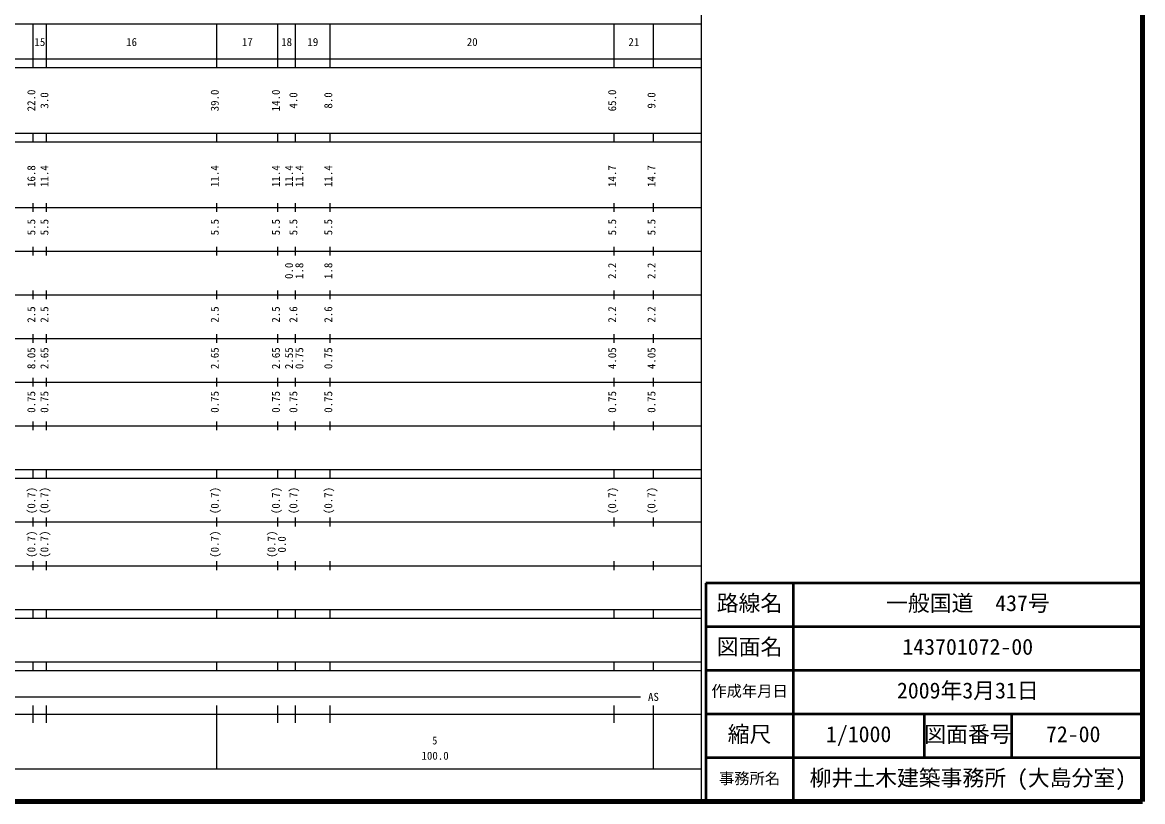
# Model space of a CAD drawing. Units: millimetres on the paper, enlarged 1000 times. Extents: x -1250 to 680000, y -1250 to 380000.
# Drawn here: x 423501 to 680000, y 20000 to 198357 of the extents above; entities that cross this region are included whole.
import ezdxf
from ezdxf.enums import TextEntityAlignment as Align

# ---------------------------------------------------------------- set-up
doc = ezdxf.new("R2010")
doc.units = ezdxf.units.MM
doc.header["$LTSCALE"] = 1000
for name, color, linetype, lineweight in [('M-TTL', 2, 'Continuous', 140), ('M-TTL-BAND', 7, 'Continuous', 25), ('M-TTL-FRAM', 2, 'Continuous', 50), ('M-TTL-LINE', 7, 'Continuous', 50)]:
    doc.layers.add(name, color=color, linetype=linetype, lineweight=lineweight)
doc.layers.add('M-TTL-TXT', color=7, linetype='Continuous')
doc.styles.add('ＭＳ ゴシック', font='')
doc.styles.get('ＭＳ ゴシック').set_extended_font_data('MS Gothic')

msp = doc.modelspace()

# ---------------------------------------------------------------- linework, layer by layer
at = {"layer": 'M-TTL'}
for p, q in [((680000, 20000), (680000, 380000)), ((40000, 20000), (680000, 20000))]:
    msp.add_line(p, q, dxfattribs=at)
at = {"layer": 'M-TTL-BAND'}
for p, q in [((579000, 20000), (579000, 370000)), ((68000, 198000), (579000, 198000)), ((426000, 188000), (426000, 198000)), ((429000, 188000), (429000, 198000)), ((468000, 188000), (468000, 198000)), ((482000, 188000), (482000, 198000)), ((486000, 188000), (486000, 198000)), ((494000, 188000), (494000, 198000)), ((559000, 188000), (559000, 198000)), ((568000, 188000), (568000, 198000)), ((40000, 190000), (579000, 190000)), ((40000, 188000), (579000, 188000)), ((40000, 173000), (579000, 173000)), ((426000, 171000), (426000, 173000)), ((429000, 171000), (429000, 173000)), ((468000, 171000), (468000, 173000)), ((482000, 171000), (482000, 173000)), ((486000, 171000), (486000, 173000)), ((494000, 171000), (494000, 173000)), ((559000, 171000), (559000, 173000)), ((568000, 171000), (568000, 173000)), ((40000, 171000), (579000, 171000)), ((426000, 155000), (426000, 157000)), ((429000, 155000), (429000, 157000)), ((468000, 155000), (468000, 157000)), ((482000, 155000), (482000, 157000)), ((486000, 155000), (486000, 157000)), ((494000, 155000), (494000, 157000)), ((559000, 155000), (559000, 157000)), ((568000, 155000), (568000, 157000)), ((40000, 156000), (579000, 156000)), ((426000, 145000), (426000, 147000)), ((429000, 145000), (429000, 147000)), ((468000, 145000), (468000, 147000)), ((482000, 145000), (482000, 147000)), ((486000, 145000), (486000, 147000)), ((494000, 145000), (494000, 147000)), ((559000, 145000), (559000, 147000)), ((568000, 145000), (568000, 147000)), ((46000, 146000), (579000, 146000)), ((52000, 136000), (579000, 136000)), ((426000, 135000), (426000, 137000)), ((429000, 135000), (429000, 137000)), ((468000, 135000), (468000, 137000)), ((482000, 135000), (482000, 137000)), ((486000, 135000), (486000, 137000)), ((494000, 135000), (494000, 137000)), ((559000, 135000), (559000, 137000)), ((568000, 135000), (568000, 137000)), ((46000, 126000), (579000, 126000)), ((426000, 125000), (426000, 127000)), ((429000, 125000), (429000, 127000)), ((468000, 125000), (468000, 127000)), ((482000, 125000), (482000, 127000)), ((486000, 125000), (486000, 127000)), ((494000, 125000), (494000, 127000)), ((559000, 125000), (559000, 127000)), ((568000, 125000), (568000, 127000)), ((52000, 116000), (579000, 116000)), ((426000, 115000), (426000, 117000)), ((429000, 115000), (429000, 117000)), ((468000, 115000), (468000, 117000)), ((482000, 115000), (482000, 117000)), ((486000, 115000), (486000, 117000)), ((494000, 115000), (494000, 117000)), ((559000, 115000), (559000, 117000)), ((568000, 115000), (568000, 117000)), ((46000, 106000), (579000, 106000)), ((426000, 105000), (426000, 107000)), ((429000, 105000), (429000, 107000)), ((468000, 105000), (468000, 107000)), ((482000, 105000), (482000, 107000)), ((486000, 105000), (486000, 107000)), ((494000, 105000), (494000, 107000)), ((559000, 105000), (559000, 107000)), ((568000, 105000), (568000, 107000)), ((40000, 96000), (579000, 96000)), ((426000, 94000), (426000, 96000)), ((429000, 94000), (429000, 96000)), ((468000, 94000), (468000, 96000)), ((482000, 94000), (482000, 96000)), ((486000, 94000), (486000, 96000)), ((494000, 94000), (494000, 96000)), ((559000, 94000), (559000, 96000)), ((568000, 94000), (568000, 96000)), ((40000, 94000), (579000, 94000)), ((426000, 83000), (426000, 85000)), ((429000, 83000), (429000, 85000)), ((468000, 83000), (468000, 85000)), ((482000, 83000), (482000, 85000)), ((486000, 83000), (486000, 85000)), ((494000, 83000), (494000, 85000)), ((559000, 83000), (559000, 85000)), ((568000, 83000), (568000, 85000)), ((49000, 84000), (579000, 84000)), ((426000, 73000), (426000, 75000)), ((429000, 73000), (429000, 75000)), ((468000, 73000), (468000, 75000)), ((482000, 73000), (482000, 75000)), ((486000, 73000), (486000, 75000)), ((494000, 73000), (494000, 75000)), ((559000, 73000), (559000, 75000)), ((568000, 73000), (568000, 75000)), ((40000, 74000), (579000, 74000)), ((40000, 64000), (579000, 64000)), ((40000, 62000), (579000, 62000)), ((426000, 62000), (426000, 64000)), ((429000, 62000), (429000, 64000)), ((468000, 62000), (468000, 64000)), ((482000, 62000), (482000, 64000)), ((486000, 62000), (486000, 64000)), ((494000, 62000), (494000, 64000)), ((559000, 62000), (559000, 64000)), ((568000, 62000), (568000, 64000)), ((40000, 52000), (579000, 52000)), ((426000, 50000), (426000, 52000)), ((429000, 50000), (429000, 52000)), ((468000, 50000), (468000, 52000)), ((482000, 50000), (482000, 52000)), ((486000, 50000), (486000, 52000)), ((494000, 50000), (494000, 52000)), ((559000, 50000), (559000, 52000)), ((568000, 50000), (568000, 52000)), ((40000, 50000), (579000, 50000)), ((71000, 44000), (565000, 44000)), ((426000, 38000), (426000, 42000)), ((429000, 38000), (429000, 42000)), ((468000, 27500), (468000, 42000)), ((482000, 38000), (482000, 42000)), ((486000, 38000), (486000, 42000)), ((494000, 38000), (494000, 42000)), ((559000, 38000), (559000, 42000)), ((568000, 27500), (568000, 42000)), ((40000, 40000), (579000, 40000)), ((68000, 27500), (579000, 27500))]:
    msp.add_line(p, q, dxfattribs=at)
at = {"layer": 'M-TTL-FRAM'}
for p, q in [((580000, 70000), (580000, 20000)), ((680000, 70000), (580000, 70000))]:
    msp.add_line(p, q, dxfattribs=at)
at = {"layer": 'M-TTL-LINE'}
for p, q in [((600000, 70000), (600000, 20000)), ((680000, 60000), (580000, 60000)), ((680000, 50000), (580000, 50000)), ((680000, 40000), (580000, 40000)), ((630000, 40000), (630000, 30000)), ((650000, 40000), (650000, 30000)), ((680000, 30000), (580000, 30000))]:
    msp.add_line(p, q, dxfattribs=at)

# ---------------------------------------------------------------- texts
at = {"layer": 'M-TTL-BAND', "style": 'ＭＳ ゴシック'}
for s, p in [('15', (426250, 192405)), ('16', (447250, 192405)), ('17', (473750, 192405)), ('18', (482750, 192405)), ('19', (488750, 192405)), ('20', (525250, 192405)), ('21', (562250, 192405)), ('AS', (566750, 42500)), ('100.0', (514875, 29033))]:
    msp.add_text(s, height=1833, dxfattribs=at).set_placement(p, align=Align.BOTTOM_LEFT)
for s, p in [('22.0', (427000, 178000)), ('3.0', (430000, 178625)), ('39.0', (469000, 178000)), ('14.0', (483000, 178000)), ('4.0', (487000, 178625)), ('8.0', (495000, 178625)), ('65.0', (560000, 178000)), ('9.0', (569000, 178625)), ('16.8', (427000, 160674)), ('11.4', (430000, 160674)), ('11.4', (469000, 160674)), ('11.4', (483000, 160674)), ('11.4', (486000, 160674)), ('11.4', (488370, 160674)), ('11.4', (495000, 160674)), ('14.7', (560000, 160674)), ('14.7', (569000, 160674)), ('5.5', (427000, 149625)), ('5.5', (430000, 149625)), ('5.5', (469000, 149625)), ('5.5', (483000, 149625)), ('5.5', (487000, 149625)), ('5.5', (495000, 149625)), ('5.5', (560000, 149625)), ('5.5', (569000, 149625)), ('0.0', (486000, 139625)), ('1.8', (488370, 139625)), ('1.8', (495000, 139625)), ('2.2', (560000, 139625)), ('2.2', (569000, 139625)), ('2.5', (427000, 129625)), ('2.5', (430000, 129625)), ('2.5', (469000, 129625)), ('2.5', (483000, 129625)), ('2.6', (487000, 129625)), ('2.6', (495000, 129625)), ('2.2', (560000, 129625)), ('2.2', (569000, 129625)), ('8.05', (427000, 119000)), ('2.65', (430000, 119000)), ('2.65', (469000, 119000)), ('2.65', (483000, 119000)), ('2.55', (486000, 119000)), ('0.75', (488370, 119000)), ('0.75', (495000, 119000)), ('4.05', (560000, 119000)), ('4.05', (569000, 119000)), ('0.75', (427000, 109000)), ('0.75', (430000, 109000)), ('0.75', (469000, 109000)), ('0.75', (483000, 109000)), ('0.75', (487000, 109000)), ('0.75', (495000, 109000)), ('0.75', (560000, 109000)), ('0.75', (569000, 109000)), ('(0.7)', (427000, 85800)), ('(0.7)', (430000, 85800)), ('(0.7)', (469000, 85800)), ('(0.7)', (483000, 85800)), ('(0.7)', (487000, 85800)), ('(0.7)', (495000, 85800)), ('(0.7)', (560000, 85800)), ('(0.7)', (569000, 85800)), ('(0.7)', (427000, 75800)), ('(0.7)', (430000, 75800)), ('(0.7)', (469000, 75800)), ('(0.7)', (482000, 75800)), ('0.0', (484370, 77000))]:
    msp.add_text(s, height=1833, rotation=90, dxfattribs=at).set_placement(p, align=Align.BOTTOM_LEFT)
at = {"layer": 'M-TTL-BAND', "style": 'ＭＳ ゴシック', "width": 0.9}
msp.add_text('5', height=1833, dxfattribs=at).set_placement((517375, 32523), align=Align.BOTTOM_LEFT)
at = {"layer": 'M-TTL-TXT', "style": 'ＭＳ ゴシック'}
for s, height, p in [('路線名', 3666, (582500, 62500)), ('一般国道\u3000437号', 3666, (621250, 62500)), ('図面名', 3666, (582500, 52500)), ('143701072-00', 3666, (625000, 52500)), ('作成年月日', 2566, (581250, 43250)), ('2009年3月31日', 3666, (623750, 42500)), ('縮尺', 3666, (585000, 32500)), ('1/1000', 3666, (607500, 32500)), ('図面番号', 3666, (630000, 32500)), ('72-00', 3666, (657875, 32500)), ('事務所名', 2566, (583000, 23250)), ('柳井土木建築事務所 (大島分室)', 3666, (603750, 22500))]:
    msp.add_text(s, height=height, dxfattribs=at).set_placement(p, align=Align.BOTTOM_LEFT)

doc.saveas('drawing.dxf')
